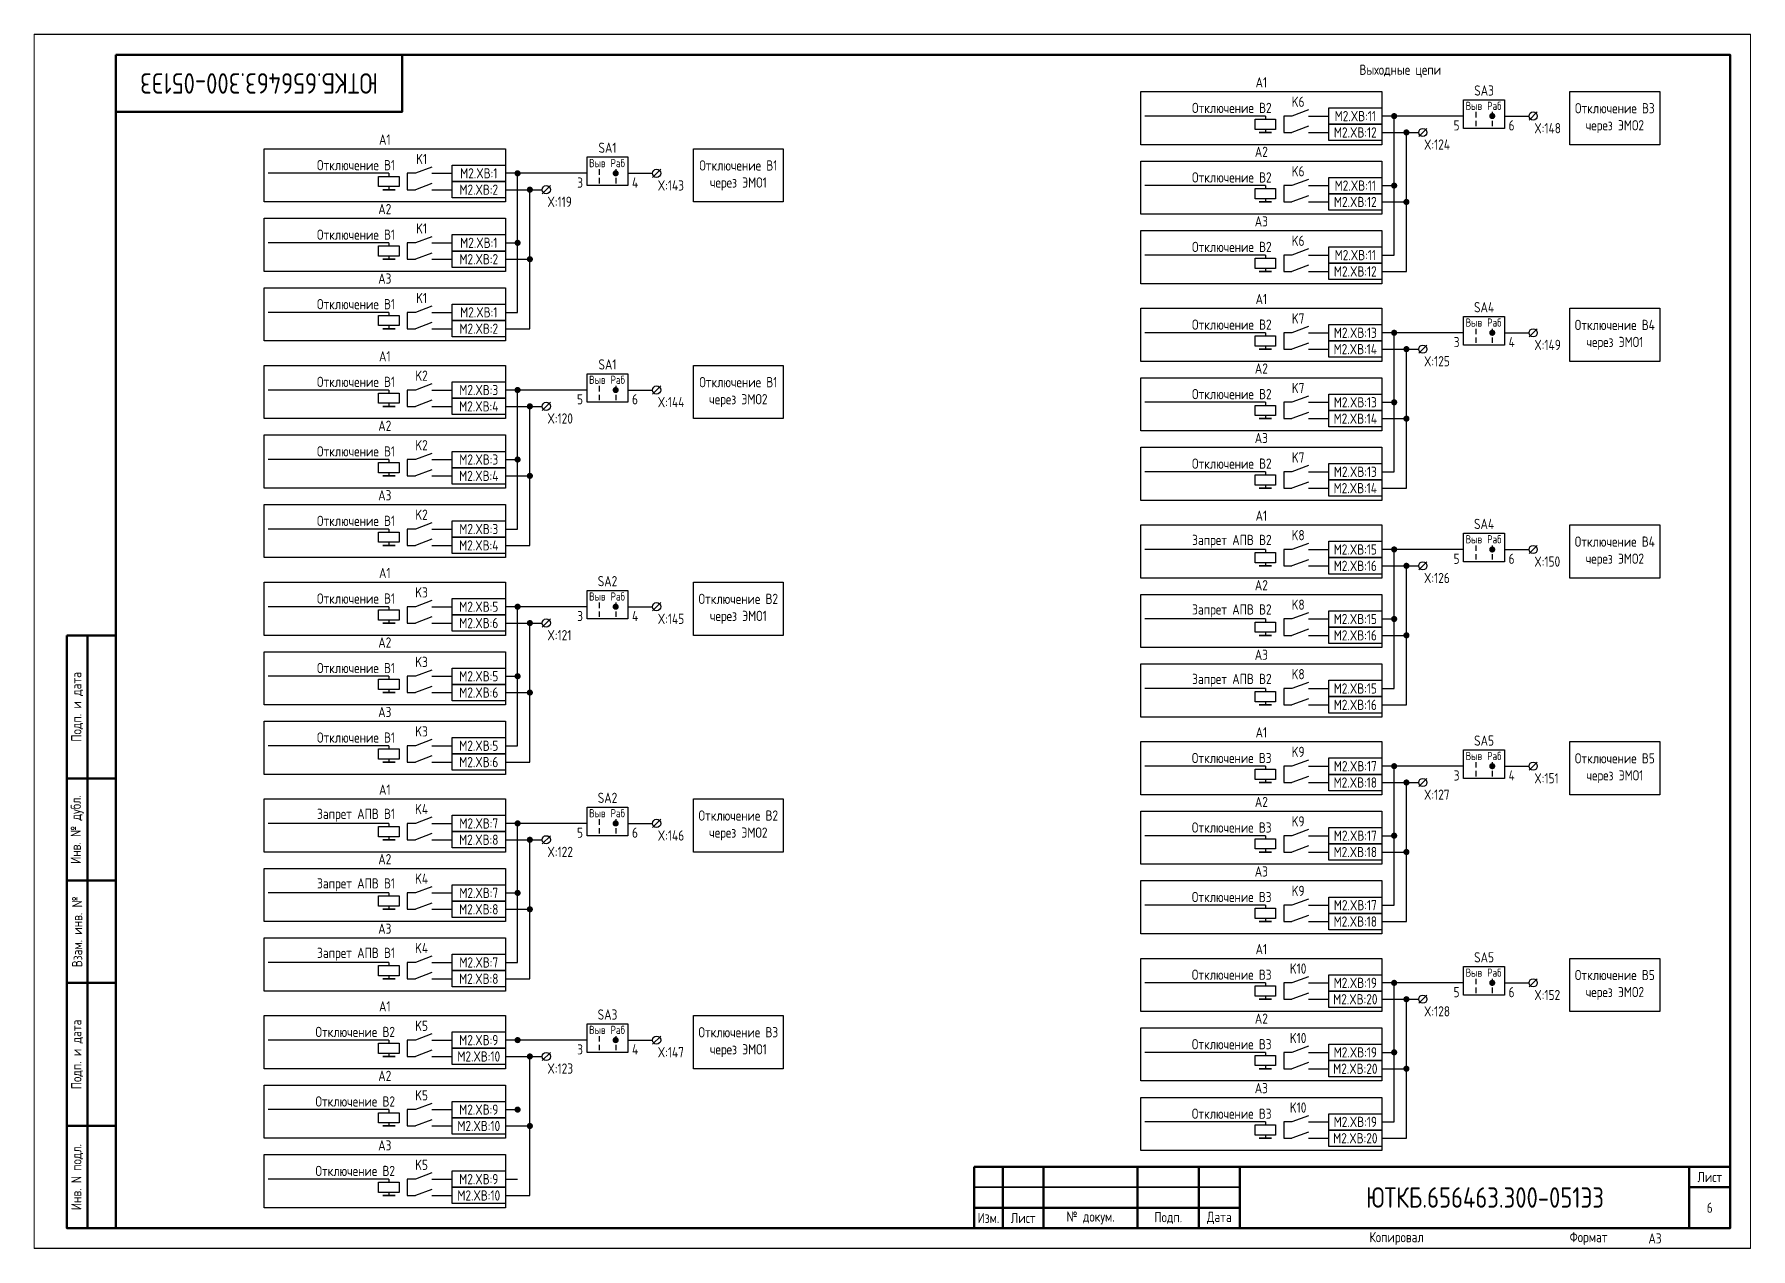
# Paper-space layout 'Лист6' of a CAD drawing. Header units: millimetres, sheet in inches. Extents: x 118.5 to 128.6, y 94.4 to 101.5.
# The model-space entities are those that its viewports show. They can reach past a viewport. Long polylines and large blocks are cut down to what shows.
import ezdxf

# ---------------------------------------------------------------- set-up
doc = ezdxf.new("R2010")
doc.units = ezdxf.units.MM
doc.styles.add('Gost_type_A', font='GOST_A.TTF')

# ---------------------------------------------------------------- blocks, each defined once
blk = doc.blocks.new('Формат_А3')
blk.add_lwpolyline([(-420, 297), (0, 297), (0, 0), (-420, 0)], close=True)
at = {"lineweight": 50}
blk.add_lwpolyline([(-400, 292), (-5, 292), (-5, 5), (-400, 5)], close=True, dxfattribs=at)
blk = doc.blocks.new('Штамп угловой верхний')
at = {"lineweight": 50}
blk.add_lwpolyline([(0, 0), (70, 0), (70, -14), (0, -14)], close=True, dxfattribs=at)
blk = doc.blocks.new('Штамп левый нижний')
at = {"lineweight": 50}
for points in [[(-12, 145), (-7, 145), (-7, 110), (-12, 110)], [(-7, 145), (0, 145), (0, 110), (-7, 110)], [(-12, 110), (-7, 110), (-7, 85), (-12, 85)], [(-7, 110), (0, 110), (0, 85), (-7, 85)], [(-12, 85), (-7, 85), (-7, 60), (-12, 60)], [(-7, 85), (0, 85), (0, 60), (-7, 60)], [(-12, 60), (-7, 60), (-7, 25), (-12, 25)], [(-7, 60), (0, 60), (0, 25), (-7, 25)], [(-12, 25), (-7, 25), (-7, 0), (-12, 0)], [(-7, 25), (0, 25), (0, 0), (-7, 0)]]:
    blk.add_lwpolyline(points, close=True, dxfattribs=at)
at = {"char_height": 2.5, "attachment_point": 5, "rotation": 90, "style": 'Gost_type_A'}
for s, insert, width in [('Подп. и дата', (-9.5, 127.5), 35), ('Инв. № дубл.', (-9.5, 97.5), 25), ('Взам. инв. №', (-9.5, 72.5), 25), ('Подп. и дата', (-9.5, 42.5), 35), ('Инв. N подл.', (-9.5, 12.5), 25)]:
    blk.add_mtext(s, dxfattribs=dict(at, insert=insert, width=width))
blk = doc.blocks.new('Штамп малый нижний')
at = {"lineweight": 50}
for points in [[(-185, 15), (-178, 15), (-178, 5), (-185, 5)], [(-178, 15), (-168, 15), (-168, 5), (-178, 5)], [(-168, 15), (-145, 15), (-145, 5), (-168, 5)], [(-145, 15), (-130, 15), (-130, 5), (-145, 5)], [(-130, 15), (-120, 15), (-120, 5), (-130, 5)], [(-120, 15), (-10, 15), (-10, 0), (-120, 0)], [(-10, 15), (0, 15), (0, 10), (-10, 10)], [(-10, 10), (0, 10), (0, 0), (-10, 0)], [(-185, 5), (-178, 5), (-178, 0), (-185, 0)], [(-178, 5), (-168, 5), (-168, 0), (-178, 0)], [(-168, 5), (-145, 5), (-145, 0), (-168, 0)], [(-145, 5), (-130, 5), (-130, 0), (-145, 0)], [(-130, 5), (-120, 5), (-120, 0), (-130, 0)]]:
    blk.add_lwpolyline(points, close=True, dxfattribs=at)
for points in [[(-185, 15), (-178, 15), (-178, 10), (-185, 10)], [(-178, 15), (-168, 15), (-168, 10), (-178, 10)], [(-168, 15), (-145, 15), (-145, 10), (-168, 10)], [(-145, 15), (-130, 15), (-130, 10), (-145, 10)], [(-130, 15), (-120, 15), (-120, 10), (-130, 10)], [(-185, 10), (-178, 10), (-178, 5), (-185, 5)], [(-178, 10), (-168, 10), (-168, 5), (-178, 5)], [(-168, 10), (-145, 10), (-145, 5), (-168, 5)], [(-145, 10), (-130, 10), (-130, 5), (-145, 5)], [(-130, 10), (-120, 10), (-120, 5), (-130, 5)]]:
    blk.add_lwpolyline(points, close=True)
at = {"char_height": 2.5, "style": 'Gost_type_A'}
for s, insert, width, attachment_point in [('Лист', (-5, 12.5), 10, 5), ('Изм.', (-181.5, 2.5), 7, 5), ('Лист', (-173, 2.5), 10, 5), ('№ докум.', (-156.5, 2.5), 23, 5), ('Подп.', (-137.5, 2.5), 15, 5), ('Дата', (-125, 2.5), 10, 5), ('Копировал', (-75, -2.53), 13.1202, 6), ('Формат', (-30, -2.53), 13.1202, 6)]:
    blk.add_mtext(s, dxfattribs=dict(at, insert=insert, width=width, attachment_point=attachment_point))
blk = doc.blocks.new('POINT')
at = {"const_width": 0.75}
blk.add_lwpolyline([(-0.375, 0, 1), (0.375, 0, 1)], format="xyb", close=True, dxfattribs=at)
blk = doc.blocks.new('Переключатель_положение')
for p, q in [((2, 1), (2, -0.34)), ((2, -1.14), (2, -2.49))]:
    blk.add_line(p, q)

msp = doc.modelspace()

# ---------------------------------------------------------------- linework, layer by layer
at = {"ltscale": 4.32}
for p, q in [((2411.78, 278.5), (2407.78, 277)), ((2411.78, 274.5), (2407.78, 273)), ((2197.28, 264.5), (2193.28, 263)), ((2197.28, 260.5), (2193.28, 259)), ((2411.78, 261.5), (2407.78, 260)), ((2411.78, 257.5), (2407.78, 256)), ((2197.28, 247.5), (2193.28, 246)), ((2411.78, 244.5), (2407.78, 243)), ((2197.28, 243.5), (2193.28, 242)), ((2411.78, 240.5), (2407.78, 239)), ((2197.28, 230.5), (2193.28, 229)), ((2197.28, 226.5), (2193.28, 225)), ((2411.78, 225.5), (2407.78, 224)), ((2411.78, 221.5), (2407.78, 220)), ((2197.28, 211.5), (2193.28, 210)), ((2197.28, 207.5), (2193.28, 206)), ((2411.78, 208.5), (2407.78, 207)), ((2411.78, 204.5), (2407.78, 203)), ((2197.28, 194.5), (2193.28, 193)), ((2197.28, 190.5), (2193.28, 189)), ((2411.78, 191.5), (2407.78, 190)), ((2411.78, 187.5), (2407.78, 186)), ((2197.28, 177.5), (2193.28, 176)), ((2197.28, 173.5), (2193.28, 172)), ((2411.78, 172.5), (2407.78, 171)), ((2411.78, 168.5), (2407.78, 167)), ((2197.28, 158.5), (2193.28, 157)), ((2411.78, 155.5), (2407.78, 154)), ((2197.28, 154.5), (2193.28, 153)), ((2411.78, 151.5), (2407.78, 150)), ((2197.28, 141.5), (2193.28, 140)), ((2197.28, 137.5), (2193.28, 136)), ((2411.78, 138.5), (2407.78, 137)), ((2411.78, 134.5), (2407.78, 133)), ((2197.28, 124.5), (2193.28, 123)), ((2197.28, 120.5), (2193.28, 119)), ((2411.78, 119.5), (2407.78, 118)), ((2411.78, 115.5), (2407.78, 114)), ((2197.28, 105.5), (2193.28, 104)), ((2197.28, 101.5), (2193.28, 100)), ((2411.78, 102.5), (2407.78, 101)), ((2411.78, 98.5), (2407.78, 97)), ((2197.28, 88.5), (2193.28, 87)), ((2197.28, 84.5), (2193.28, 83)), ((2411.78, 85.5), (2407.78, 84)), ((2411.78, 81.5), (2407.78, 80)), ((2197.28, 71.5), (2193.28, 70)), ((2197.28, 67.5), (2193.28, 66)), ((2411.78, 66.5), (2407.78, 65)), ((2411.78, 62.5), (2407.78, 61)), ((2197.28, 52.5), (2193.28, 51)), ((2197.28, 48.5), (2193.28, 47)), ((2411.78, 49.5), (2407.78, 48)), ((2411.78, 45.5), (2407.78, 44)), ((2197.28, 35.5), (2193.28, 34)), ((2197.28, 31.5), (2193.28, 30)), ((2411.78, 32.5), (2407.78, 31)), ((2411.78, 28.5), (2407.78, 27)), ((2197.28, 18.5), (2193.28, 17)), ((2197.28, 14.5), (2193.28, 13))]:
    msp.add_line(p, q, dxfattribs=at)
for p, q in [((2467.79, 278), (2465.79, 276)), ((2401.28, 277), (2371.78, 277)), ((2401.28, 277), (2401.28, 276.25)), ((2401.28, 273.75), (2401.28, 273)), ((2449.78, 277), (2429.78, 277)), ((2432.78, 243), (2432.78, 277)), ((2440.79, 274), (2438.79, 272)), ((2429.78, 273), (2438.78, 273)), ((2435.78, 239), (2435.78, 273)), ((2186.78, 263), (2157.28, 263)), ((2186.78, 263), (2186.78, 262.25)), ((2235.28, 263), (2215.28, 263)), ((2218.28, 229), (2218.28, 263)), ((2253.29, 264), (2251.29, 262)), ((2186.78, 259.75), (2186.78, 259)), ((2215.28, 259), (2224.28, 259)), ((2221.28, 225), (2221.28, 259)), ((2226.29, 260), (2224.29, 258)), ((2401.28, 260), (2371.78, 260)), ((2401.28, 260), (2401.28, 259.25)), ((2401.28, 256.75), (2401.28, 256)), ((2429.78, 260), (2432.78, 260)), ((2429.78, 256), (2435.78, 256)), ((2186.78, 246), (2157.28, 246)), ((2186.78, 246), (2186.78, 245.25)), ((2215.28, 246), (2218.28, 246)), ((2186.78, 242.75), (2186.78, 242)), ((2215.28, 242), (2221.28, 242)), ((2401.28, 243), (2371.78, 243)), ((2401.28, 243), (2401.28, 242.25)), ((2401.28, 239.75), (2401.28, 239)), ((2429.78, 243), (2432.78, 243)), ((2429.78, 239), (2435.78, 239)), ((2186.78, 229), (2157.28, 229)), ((2186.78, 229), (2186.78, 228.25)), ((2215.28, 229), (2218.28, 229)), ((2186.78, 225.75), (2186.78, 225)), ((2215.28, 225), (2221.28, 225)), ((2401.28, 224), (2371.78, 224)), ((2401.28, 224), (2401.28, 223.25)), ((2449.78, 224), (2429.78, 224)), ((2432.78, 190), (2432.78, 224)), ((2467.79, 225), (2465.79, 223)), ((2401.28, 220.75), (2401.28, 220)), ((2429.78, 220), (2438.78, 220)), ((2435.78, 186), (2435.78, 220)), ((2440.79, 221), (2438.79, 219)), ((2186.78, 210), (2157.28, 210)), ((2186.78, 210), (2186.78, 209.25)), ((2253.29, 211), (2251.29, 209)), ((2186.78, 206.75), (2186.78, 206)), ((2235.28, 210), (2215.28, 210)), ((2215.28, 206), (2224.28, 206)), ((2218.28, 176), (2218.28, 210)), ((2221.28, 172), (2221.28, 206)), ((2226.29, 207), (2224.29, 205)), ((2401.28, 207), (2371.78, 207)), ((2401.28, 207), (2401.28, 206.25)), ((2429.78, 207), (2432.78, 207)), ((2401.28, 203.75), (2401.28, 203)), ((2429.78, 203), (2435.78, 203)), ((2186.78, 193), (2157.28, 193)), ((2186.78, 193), (2186.78, 192.25)), ((2186.78, 189.75), (2186.78, 189)), ((2215.28, 193), (2218.28, 193)), ((2401.28, 190), (2371.78, 190)), ((2401.28, 190), (2401.28, 189.25)), ((2429.78, 190), (2432.78, 190)), ((2215.28, 189), (2221.28, 189)), ((2401.28, 186.75), (2401.28, 186)), ((2429.78, 186), (2435.78, 186)), ((2186.78, 176), (2157.28, 176)), ((2186.78, 176), (2186.78, 175.25)), ((2186.78, 172.75), (2186.78, 172)), ((2215.28, 176), (2218.28, 176)), ((2215.28, 172), (2221.28, 172)), ((2401.28, 171), (2371.78, 171)), ((2401.28, 171), (2401.28, 170.25)), ((2449.78, 171), (2429.78, 171)), ((2432.78, 137), (2432.78, 171)), ((2440.79, 168), (2438.79, 166)), ((2467.79, 172), (2465.79, 170)), ((2401.28, 167.75), (2401.28, 167)), ((2429.78, 167), (2438.78, 167)), ((2435.78, 133), (2435.78, 167)), ((2186.78, 157), (2157.28, 157)), ((2186.78, 157), (2186.78, 156.25)), ((2235.28, 157), (2215.28, 157)), ((2218.28, 123), (2218.28, 157)), ((2253.29, 158), (2251.29, 156)), ((2186.78, 153.75), (2186.78, 153)), ((2215.28, 153), (2224.28, 153)), ((2221.28, 119), (2221.28, 153)), ((2226.29, 154), (2224.29, 152)), ((2401.28, 154), (2371.78, 154)), ((2401.28, 154), (2401.28, 153.25)), ((2429.78, 154), (2432.78, 154)), ((2401.28, 150.75), (2401.28, 150)), ((2429.78, 150), (2435.78, 150)), ((2186.78, 140), (2157.28, 140)), ((2186.78, 140), (2186.78, 139.25)), ((2215.28, 140), (2218.28, 140)), ((2186.78, 136.75), (2186.78, 136)), ((2215.28, 136), (2221.28, 136)), ((2401.28, 137), (2371.78, 137)), ((2401.28, 137), (2401.28, 136.25)), ((2429.78, 137), (2432.78, 137)), ((2401.28, 133.75), (2401.28, 133)), ((2429.78, 133), (2435.78, 133)), ((2186.78, 123), (2157.28, 123)), ((2186.78, 123), (2186.78, 122.25)), ((2215.28, 123), (2218.28, 123)), ((2186.78, 119.75), (2186.78, 119)), ((2215.28, 119), (2221.28, 119)), ((2401.28, 118), (2371.78, 118)), ((2401.28, 118), (2401.28, 117.25)), ((2449.78, 118), (2429.78, 118)), ((2432.78, 84), (2432.78, 118)), ((2467.79, 119), (2465.79, 117)), ((2401.28, 114.75), (2401.28, 114)), ((2429.78, 114), (2438.78, 114)), ((2435.78, 80), (2435.78, 114)), ((2440.79, 115), (2438.79, 113)), ((2253.29, 105), (2251.29, 103)), ((2186.78, 104), (2157.28, 104)), ((2186.78, 104), (2186.78, 103.25)), ((2235.28, 104), (2215.28, 104)), ((2218.28, 70), (2218.28, 104)), ((2226.29, 101), (2224.29, 99)), ((2401.28, 101), (2371.78, 101)), ((2401.28, 101), (2401.28, 100.25)), ((2429.78, 101), (2432.78, 101)), ((2186.78, 100.75), (2186.78, 100)), ((2215.28, 100), (2224.28, 100)), ((2221.28, 66), (2221.28, 100)), ((2401.28, 97.75), (2401.28, 97)), ((2429.78, 97), (2435.78, 97)), ((2186.78, 87), (2157.28, 87)), ((2186.78, 87), (2186.78, 86.25)), ((2215.28, 87), (2218.28, 87)), ((2401.28, 84), (2371.78, 84)), ((2401.28, 84), (2401.28, 83.25)), ((2186.78, 83.75), (2186.78, 83)), ((2215.28, 83), (2221.28, 83)), ((2401.28, 80.75), (2401.28, 80)), ((2429.78, 84), (2432.78, 84)), ((2429.78, 80), (2435.78, 80)), ((2186.78, 70), (2157.28, 70)), ((2186.78, 70), (2186.78, 69.25)), ((2215.28, 70), (2218.28, 70)), ((2186.78, 66.75), (2186.78, 66)), ((2215.28, 66), (2221.28, 66)), ((2401.28, 65), (2371.78, 65)), ((2401.28, 65), (2401.28, 64.25)), ((2449.78, 65), (2429.78, 65)), ((2432.78, 31), (2432.78, 65)), ((2467.79, 66), (2465.79, 64)), ((2401.28, 61.75), (2401.28, 61)), ((2429.78, 61), (2438.78, 61)), ((2435.78, 27), (2435.78, 61)), ((2440.79, 62), (2438.79, 60)), ((2186.78, 51), (2157.28, 51)), ((2186.78, 51), (2186.78, 50.25)), ((2235.28, 51), (2215.28, 51)), ((2253.29, 52), (2251.29, 50)), ((2186.78, 47.75), (2186.78, 47)), ((2215.28, 47), (2224.28, 47)), ((2221.28, 13), (2221.28, 47)), ((2226.29, 48), (2224.29, 46)), ((2401.28, 48), (2371.78, 48)), ((2401.28, 48), (2401.28, 47.25)), ((2429.78, 48), (2432.78, 48)), ((2401.28, 44.75), (2401.28, 44)), ((2429.78, 44), (2435.78, 44)), ((2186.78, 34), (2157.28, 34)), ((2186.78, 34), (2186.78, 33.25)), ((2215.28, 34), (2218.28, 34)), ((2186.78, 30.75), (2186.78, 30)), ((2215.28, 30), (2221.28, 30)), ((2401.28, 31), (2371.78, 31)), ((2401.28, 31), (2401.28, 30.25)), ((2429.78, 31), (2432.78, 31)), ((2401.28, 27.75), (2401.28, 27)), ((2429.78, 27), (2435.78, 27)), ((2186.78, 17), (2157.28, 17)), ((2186.78, 17), (2186.78, 16.25)), ((2215.28, 17), (2218.28, 17)), ((2186.78, 13.75), (2186.78, 13)), ((2215.28, 13), (2221.28, 13))]:
    msp.add_line(p, q)
at = {"ltscale": 1.08}
for p, q in [((2407.78, 277), (2405.78, 277)), ((2405.78, 277), (2405.78, 273)), ((2411.78, 277), (2416.78, 277)), ((2405.78, 273), (2407.78, 273)), ((2411.78, 273), (2416.78, 273)), ((2193.28, 263), (2191.28, 263)), ((2191.28, 263), (2191.28, 259)), ((2197.28, 263), (2202.28, 263)), ((2191.28, 259), (2193.28, 259)), ((2197.28, 259), (2202.28, 259)), ((2407.78, 260), (2405.78, 260)), ((2405.78, 260), (2405.78, 256)), ((2411.78, 260), (2416.78, 260)), ((2405.78, 256), (2407.78, 256)), ((2411.78, 256), (2416.78, 256)), ((2193.28, 246), (2191.28, 246)), ((2191.28, 246), (2191.28, 242)), ((2197.28, 246), (2202.28, 246)), ((2191.28, 242), (2193.28, 242)), ((2197.28, 242), (2202.28, 242)), ((2407.78, 243), (2405.78, 243)), ((2405.78, 243), (2405.78, 239)), ((2411.78, 243), (2416.78, 243)), ((2405.78, 239), (2407.78, 239)), ((2411.78, 239), (2416.78, 239)), ((2193.28, 229), (2191.28, 229)), ((2191.28, 229), (2191.28, 225)), ((2197.28, 229), (2202.28, 229)), ((2191.28, 225), (2193.28, 225)), ((2197.28, 225), (2202.28, 225)), ((2407.78, 224), (2405.78, 224)), ((2405.78, 224), (2405.78, 220)), ((2411.78, 224), (2416.78, 224)), ((2405.78, 220), (2407.78, 220)), ((2411.78, 220), (2416.78, 220)), ((2193.28, 210), (2191.28, 210)), ((2191.28, 210), (2191.28, 206)), ((2191.28, 206), (2193.28, 206)), ((2197.28, 210), (2202.28, 210)), ((2197.28, 206), (2202.28, 206)), ((2407.78, 207), (2405.78, 207)), ((2405.78, 207), (2405.78, 203)), ((2411.78, 207), (2416.78, 207)), ((2405.78, 203), (2407.78, 203)), ((2411.78, 203), (2416.78, 203)), ((2193.28, 193), (2191.28, 193)), ((2191.28, 193), (2191.28, 189)), ((2197.28, 193), (2202.28, 193)), ((2407.78, 190), (2405.78, 190)), ((2405.78, 190), (2405.78, 186)), ((2411.78, 190), (2416.78, 190)), ((2191.28, 189), (2193.28, 189)), ((2197.28, 189), (2202.28, 189)), ((2405.78, 186), (2407.78, 186)), ((2411.78, 186), (2416.78, 186)), ((2193.28, 176), (2191.28, 176)), ((2191.28, 176), (2191.28, 172)), ((2197.28, 176), (2202.28, 176)), ((2191.28, 172), (2193.28, 172)), ((2197.28, 172), (2202.28, 172)), ((2407.78, 171), (2405.78, 171)), ((2405.78, 171), (2405.78, 167)), ((2411.78, 171), (2416.78, 171)), ((2405.78, 167), (2407.78, 167)), ((2411.78, 167), (2416.78, 167)), ((2193.28, 157), (2191.28, 157)), ((2191.28, 157), (2191.28, 153)), ((2197.28, 157), (2202.28, 157)), ((2191.28, 153), (2193.28, 153)), ((2197.28, 153), (2202.28, 153)), ((2407.78, 154), (2405.78, 154)), ((2405.78, 154), (2405.78, 150)), ((2411.78, 154), (2416.78, 154)), ((2405.78, 150), (2407.78, 150)), ((2411.78, 150), (2416.78, 150)), ((2193.28, 140), (2191.28, 140)), ((2191.28, 140), (2191.28, 136)), ((2197.28, 140), (2202.28, 140)), ((2191.28, 136), (2193.28, 136)), ((2197.28, 136), (2202.28, 136)), ((2407.78, 137), (2405.78, 137)), ((2405.78, 137), (2405.78, 133)), ((2411.78, 137), (2416.78, 137)), ((2405.78, 133), (2407.78, 133)), ((2411.78, 133), (2416.78, 133)), ((2193.28, 123), (2191.28, 123)), ((2191.28, 123), (2191.28, 119)), ((2197.28, 123), (2202.28, 123)), ((2191.28, 119), (2193.28, 119)), ((2197.28, 119), (2202.28, 119)), ((2407.78, 118), (2405.78, 118)), ((2405.78, 118), (2405.78, 114)), ((2411.78, 118), (2416.78, 118)), ((2405.78, 114), (2407.78, 114)), ((2411.78, 114), (2416.78, 114)), ((2193.28, 104), (2191.28, 104)), ((2191.28, 104), (2191.28, 100)), ((2197.28, 104), (2202.28, 104)), ((2407.78, 101), (2405.78, 101)), ((2405.78, 101), (2405.78, 97)), ((2411.78, 101), (2416.78, 101)), ((2191.28, 100), (2193.28, 100)), ((2197.28, 100), (2202.28, 100)), ((2405.78, 97), (2407.78, 97)), ((2411.78, 97), (2416.78, 97)), ((2193.28, 87), (2191.28, 87)), ((2191.28, 87), (2191.28, 83)), ((2197.28, 87), (2202.28, 87)), ((2191.28, 83), (2193.28, 83)), ((2197.28, 83), (2202.28, 83)), ((2407.78, 84), (2405.78, 84)), ((2405.78, 84), (2405.78, 80)), ((2405.78, 80), (2407.78, 80)), ((2411.78, 84), (2416.78, 84)), ((2411.78, 80), (2416.78, 80)), ((2193.28, 70), (2191.28, 70)), ((2191.28, 70), (2191.28, 66)), ((2197.28, 70), (2202.28, 70)), ((2191.28, 66), (2193.28, 66)), ((2197.28, 66), (2202.28, 66)), ((2407.78, 65), (2405.78, 65)), ((2405.78, 65), (2405.78, 61)), ((2411.78, 65), (2416.78, 65)), ((2405.78, 61), (2407.78, 61)), ((2411.78, 61), (2416.78, 61)), ((2193.28, 51), (2191.28, 51)), ((2191.28, 51), (2191.28, 47)), ((2197.28, 51), (2202.28, 51)), ((2191.28, 47), (2193.28, 47)), ((2197.28, 47), (2202.28, 47)), ((2407.78, 48), (2405.78, 48)), ((2405.78, 48), (2405.78, 44)), ((2411.78, 48), (2416.78, 48)), ((2405.78, 44), (2407.78, 44)), ((2411.78, 44), (2416.78, 44)), ((2193.28, 34), (2191.28, 34)), ((2191.28, 34), (2191.28, 30)), ((2197.28, 34), (2202.28, 34)), ((2191.28, 30), (2193.28, 30)), ((2197.28, 30), (2202.28, 30)), ((2407.78, 31), (2405.78, 31)), ((2405.78, 31), (2405.78, 27)), ((2411.78, 31), (2416.78, 31)), ((2405.78, 27), (2407.78, 27)), ((2411.78, 27), (2416.78, 27)), ((2193.28, 17), (2191.28, 17)), ((2191.28, 17), (2191.28, 13)), ((2197.28, 17), (2202.28, 17)), ((2191.28, 13), (2193.28, 13)), ((2197.28, 13), (2202.28, 13))]:
    msp.add_line(p, q, dxfattribs=at)
at = {"ltscale": 4}
for p, q in [((2459.78, 277), (2465.79, 277)), ((2245.28, 263), (2251.28, 263)), ((2459.78, 224), (2465.79, 224)), ((2245.28, 210), (2251.29, 210)), ((2459.78, 171), (2465.79, 171)), ((2245.28, 157), (2251.29, 157)), ((2459.78, 118), (2465.79, 118)), ((2245.28, 104), (2251.29, 104)), ((2459.78, 65), (2465.79, 65)), ((2245.28, 51), (2251.29, 51))]:
    msp.add_line(p, q, dxfattribs=at)
for points in [[(2370.78, 283), (2429.78, 283), (2429.78, 270), (2370.78, 270)], [(2475.78, 283), (2497.78, 283), (2497.78, 270), (2475.78, 270)], [(2416.78, 279), (2429.78, 279), (2429.78, 275), (2416.78, 275)], [(2449.78, 281), (2459.78, 281), (2459.78, 274), (2449.78, 274)], [(2403.78, 276.25), (2403.78, 273.75), (2398.78, 273.75), (2398.78, 276.25)], [(2416.78, 275), (2429.78, 275), (2429.78, 271), (2416.78, 271)], [(2156.28, 269), (2215.28, 269), (2215.28, 256), (2156.28, 256)], [(2261.29, 269), (2283.28, 269), (2283.28, 256), (2261.29, 256)], [(2402.78, 273), (2399.78, 273)], [(2202.28, 265), (2215.28, 265), (2215.28, 261), (2202.28, 261)], [(2235.28, 267), (2245.28, 267), (2245.28, 260), (2235.28, 260)], [(2370.78, 266), (2429.78, 266), (2429.78, 253), (2370.78, 253)], [(2189.28, 262.25), (2189.28, 259.75), (2184.28, 259.75), (2184.28, 262.25)], [(2202.28, 261), (2215.28, 261), (2215.28, 257), (2202.28, 257)], [(2416.78, 262), (2429.78, 262), (2429.78, 258), (2416.78, 258)], [(2188.28, 259), (2185.28, 259)], [(2403.78, 259.25), (2403.78, 256.75), (2398.78, 256.75), (2398.78, 259.25)], [(2416.78, 258), (2429.78, 258), (2429.78, 254), (2416.78, 254)], [(2402.78, 256), (2399.78, 256)], [(2156.28, 252), (2215.28, 252), (2215.28, 239), (2156.28, 239)], [(2202.28, 248), (2215.28, 248), (2215.28, 244), (2202.28, 244)], [(2370.78, 249), (2429.78, 249), (2429.78, 236), (2370.78, 236)], [(2189.28, 245.25), (2189.28, 242.75), (2184.28, 242.75), (2184.28, 245.25)], [(2202.28, 244), (2215.28, 244), (2215.28, 240), (2202.28, 240)], [(2416.78, 245), (2429.78, 245), (2429.78, 241), (2416.78, 241)], [(2188.28, 242), (2185.28, 242)], [(2403.78, 242.25), (2403.78, 239.75), (2398.78, 239.75), (2398.78, 242.25)], [(2416.78, 241), (2429.78, 241), (2429.78, 237), (2416.78, 237)], [(2402.78, 239), (2399.78, 239)], [(2156.28, 235), (2215.28, 235), (2215.28, 222), (2156.28, 222)], [(2189.28, 228.25), (2189.28, 225.75), (2184.28, 225.75), (2184.28, 228.25)], [(2202.28, 231), (2215.28, 231), (2215.28, 227), (2202.28, 227)], [(2202.28, 227), (2215.28, 227), (2215.28, 223), (2202.28, 223)], [(2370.78, 230), (2429.78, 230), (2429.78, 217), (2370.78, 217)], [(2449.78, 228), (2459.78, 228), (2459.78, 221), (2449.78, 221)], [(2475.78, 230), (2497.78, 230), (2497.78, 217), (2475.78, 217)], [(2188.28, 225), (2185.28, 225)], [(2403.78, 223.25), (2403.78, 220.75), (2398.78, 220.75), (2398.78, 223.25)], [(2416.78, 226), (2429.78, 226), (2429.78, 222), (2416.78, 222)], [(2402.78, 220), (2399.78, 220)], [(2416.78, 222), (2429.78, 222), (2429.78, 218), (2416.78, 218)], [(2156.28, 216), (2215.28, 216), (2215.28, 203), (2156.28, 203)], [(2261.29, 216), (2283.28, 216), (2283.28, 203), (2261.29, 203)], [(2202.28, 212), (2215.28, 212), (2215.28, 208), (2202.28, 208)], [(2235.28, 214), (2245.28, 214), (2245.28, 207), (2235.28, 207)], [(2370.78, 213), (2429.78, 213), (2429.78, 200), (2370.78, 200)], [(2189.28, 209.25), (2189.28, 206.75), (2184.28, 206.75), (2184.28, 209.25)], [(2188.28, 206), (2185.28, 206)], [(2202.28, 208), (2215.28, 208), (2215.28, 204), (2202.28, 204)], [(2403.78, 206.25), (2403.78, 203.75), (2398.78, 203.75), (2398.78, 206.25)], [(2416.78, 209), (2429.78, 209), (2429.78, 205), (2416.78, 205)], [(2402.78, 203), (2399.78, 203)], [(2416.78, 205), (2429.78, 205), (2429.78, 201), (2416.78, 201)], [(2156.28, 199), (2215.28, 199), (2215.28, 186), (2156.28, 186)], [(2202.28, 195), (2215.28, 195), (2215.28, 191), (2202.28, 191)], [(2370.78, 196), (2429.78, 196), (2429.78, 183), (2370.78, 183)], [(2189.28, 192.25), (2189.28, 189.75), (2184.28, 189.75), (2184.28, 192.25)], [(2202.28, 191), (2215.28, 191), (2215.28, 187), (2202.28, 187)], [(2403.78, 189.25), (2403.78, 186.75), (2398.78, 186.75), (2398.78, 189.25)], [(2416.78, 192), (2429.78, 192), (2429.78, 188), (2416.78, 188)], [(2188.28, 189), (2185.28, 189)], [(2402.78, 186), (2399.78, 186)], [(2416.78, 188), (2429.78, 188), (2429.78, 184), (2416.78, 184)], [(2156.28, 182), (2215.28, 182), (2215.28, 169), (2156.28, 169)], [(2202.28, 178), (2215.28, 178), (2215.28, 174), (2202.28, 174)], [(2370.78, 177), (2429.78, 177), (2429.78, 164), (2370.78, 164)], [(2475.78, 177), (2497.78, 177), (2497.78, 164), (2475.78, 164)], [(2189.28, 175.25), (2189.28, 172.75), (2184.28, 172.75), (2184.28, 175.25)], [(2202.28, 174), (2215.28, 174), (2215.28, 170), (2202.28, 170)], [(2416.78, 173), (2429.78, 173), (2429.78, 169), (2416.78, 169)], [(2449.78, 175), (2459.78, 175), (2459.78, 168), (2449.78, 168)], [(2188.28, 172), (2185.28, 172)], [(2403.78, 170.25), (2403.78, 167.75), (2398.78, 167.75), (2398.78, 170.25)], [(2416.78, 169), (2429.78, 169), (2429.78, 165), (2416.78, 165)], [(2402.78, 167), (2399.78, 167)], [(2156.28, 163), (2215.28, 163), (2215.28, 150), (2156.28, 150)], [(2235.28, 161), (2245.28, 161), (2245.28, 154), (2235.28, 154)], [(2261.29, 163), (2283.28, 163), (2283.28, 150), (2261.29, 150)], [(2370.78, 160), (2429.78, 160), (2429.78, 147), (2370.78, 147)], [(2189.28, 156.25), (2189.28, 153.75), (2184.28, 153.75), (2184.28, 156.25)], [(2202.28, 159), (2215.28, 159), (2215.28, 155), (2202.28, 155)], [(2416.78, 156), (2429.78, 156), (2429.78, 152), (2416.78, 152)], [(2188.28, 153), (2185.28, 153)], [(2202.28, 155), (2215.28, 155), (2215.28, 151), (2202.28, 151)], [(2403.78, 153.25), (2403.78, 150.75), (2398.78, 150.75), (2398.78, 153.25)], [(2416.78, 152), (2429.78, 152), (2429.78, 148), (2416.78, 148)], [(2402.78, 150), (2399.78, 150)], [(2156.28, 146), (2215.28, 146), (2215.28, 133), (2156.28, 133)], [(2370.78, 143), (2429.78, 143), (2429.78, 130), (2370.78, 130)], [(2189.28, 139.25), (2189.28, 136.75), (2184.28, 136.75), (2184.28, 139.25)], [(2202.28, 142), (2215.28, 142), (2215.28, 138), (2202.28, 138)], [(2416.78, 139), (2429.78, 139), (2429.78, 135), (2416.78, 135)], [(2188.28, 136), (2185.28, 136)], [(2202.28, 138), (2215.28, 138), (2215.28, 134), (2202.28, 134)], [(2403.78, 136.25), (2403.78, 133.75), (2398.78, 133.75), (2398.78, 136.25)], [(2416.78, 135), (2429.78, 135), (2429.78, 131), (2416.78, 131)], [(2402.78, 133), (2399.78, 133)], [(2156.28, 129), (2215.28, 129), (2215.28, 116), (2156.28, 116)], [(2189.28, 122.25), (2189.28, 119.75), (2184.28, 119.75), (2184.28, 122.25)], [(2202.28, 125), (2215.28, 125), (2215.28, 121), (2202.28, 121)], [(2370.78, 124), (2429.78, 124), (2429.78, 111), (2370.78, 111)], [(2449.78, 122), (2459.78, 122), (2459.78, 115), (2449.78, 115)], [(2475.78, 124), (2497.78, 124), (2497.78, 111), (2475.78, 111)], [(2188.28, 119), (2185.28, 119)], [(2202.28, 121), (2215.28, 121), (2215.28, 117), (2202.28, 117)], [(2416.78, 120), (2429.78, 120), (2429.78, 116), (2416.78, 116)], [(2403.78, 117.25), (2403.78, 114.75), (2398.78, 114.75), (2398.78, 117.25)], [(2402.78, 114), (2399.78, 114)], [(2416.78, 116), (2429.78, 116), (2429.78, 112), (2416.78, 112)], [(2156.28, 110), (2215.28, 110), (2215.28, 97), (2156.28, 97)], [(2261.29, 110), (2283.28, 110), (2283.28, 97), (2261.29, 97)], [(2202.28, 106), (2215.28, 106), (2215.28, 102), (2202.28, 102)], [(2235.28, 108), (2245.28, 108), (2245.28, 101), (2235.28, 101)], [(2370.78, 107), (2429.78, 107), (2429.78, 94), (2370.78, 94)], [(2189.28, 103.25), (2189.28, 100.75), (2184.28, 100.75), (2184.28, 103.25)], [(2202.28, 102), (2215.28, 102), (2215.28, 98), (2202.28, 98)], [(2416.78, 103), (2429.78, 103), (2429.78, 99), (2416.78, 99)], [(2188.28, 100), (2185.28, 100)], [(2403.78, 100.25), (2403.78, 97.75), (2398.78, 97.75), (2398.78, 100.25)], [(2402.78, 97), (2399.78, 97)], [(2416.78, 99), (2429.78, 99), (2429.78, 95), (2416.78, 95)], [(2156.28, 93), (2215.28, 93), (2215.28, 80), (2156.28, 80)], [(2202.28, 89), (2215.28, 89), (2215.28, 85), (2202.28, 85)], [(2370.78, 90), (2429.78, 90), (2429.78, 77), (2370.78, 77)], [(2189.28, 86.25), (2189.28, 83.75), (2184.28, 83.75), (2184.28, 86.25)], [(2202.28, 85), (2215.28, 85), (2215.28, 81), (2202.28, 81)], [(2416.78, 86), (2429.78, 86), (2429.78, 82), (2416.78, 82)], [(2188.28, 83), (2185.28, 83)], [(2403.78, 83.25), (2403.78, 80.75), (2398.78, 80.75), (2398.78, 83.25)], [(2402.78, 80), (2399.78, 80)], [(2416.78, 82), (2429.78, 82), (2429.78, 78), (2416.78, 78)], [(2156.28, 76), (2215.28, 76), (2215.28, 63), (2156.28, 63)], [(2202.28, 72), (2215.28, 72), (2215.28, 68), (2202.28, 68)], [(2189.28, 69.25), (2189.28, 66.75), (2184.28, 66.75), (2184.28, 69.25)], [(2202.28, 68), (2215.28, 68), (2215.28, 64), (2202.28, 64)], [(2370.78, 71), (2429.78, 71), (2429.78, 58), (2370.78, 58)], [(2449.78, 69), (2459.78, 69), (2459.78, 62), (2449.78, 62)], [(2475.78, 71), (2497.78, 71), (2497.78, 58), (2475.78, 58)], [(2188.28, 66), (2185.28, 66)], [(2403.78, 64.25), (2403.78, 61.75), (2398.78, 61.75), (2398.78, 64.25)], [(2416.78, 67), (2429.78, 67), (2429.78, 63), (2416.78, 63)], [(2402.78, 61), (2399.78, 61)], [(2416.78, 63), (2429.78, 63), (2429.78, 59), (2416.78, 59)], [(2156.28, 57), (2215.28, 57), (2215.28, 44), (2156.28, 44)], [(2235.28, 55), (2245.28, 55), (2245.28, 48), (2235.28, 48)], [(2261.29, 57), (2283.28, 57), (2283.28, 44), (2261.29, 44)], [(2202.28, 53), (2215.28, 53), (2215.28, 49), (2202.28, 49)], [(2370.78, 54), (2429.78, 54), (2429.78, 41), (2370.78, 41)], [(2189.28, 50.25), (2189.28, 47.75), (2184.28, 47.75), (2184.28, 50.25)], [(2188.28, 47), (2185.28, 47)], [(2202.28, 49), (2215.28, 49), (2215.28, 45), (2202.28, 45)], [(2403.78, 47.25), (2403.78, 44.75), (2398.78, 44.75), (2398.78, 47.25)], [(2416.78, 50), (2429.78, 50), (2429.78, 46), (2416.78, 46)], [(2402.78, 44), (2399.78, 44)], [(2416.78, 46), (2429.78, 46), (2429.78, 42), (2416.78, 42)], [(2156.28, 40), (2215.28, 40), (2215.28, 27), (2156.28, 27)], [(2202.28, 36), (2215.28, 36), (2215.28, 32), (2202.28, 32)], [(2370.78, 37), (2429.78, 37), (2429.78, 24), (2370.78, 24)], [(2189.28, 33.25), (2189.28, 30.75), (2184.28, 30.75), (2184.28, 33.25)], [(2188.28, 30), (2185.28, 30)], [(2202.28, 32), (2215.28, 32), (2215.28, 28), (2202.28, 28)], [(2403.78, 30.25), (2403.78, 27.75), (2398.78, 27.75), (2398.78, 30.25)], [(2416.78, 33), (2429.78, 33), (2429.78, 29), (2416.78, 29)], [(2402.78, 27), (2399.78, 27)], [(2416.78, 29), (2429.78, 29), (2429.78, 25), (2416.78, 25)], [(2156.28, 23), (2215.28, 23), (2215.28, 10), (2156.28, 10)], [(2202.28, 19), (2215.28, 19), (2215.28, 15), (2202.28, 15)], [(2189.28, 16.25), (2189.28, 13.75), (2184.28, 13.75), (2184.28, 16.25)], [(2188.28, 13), (2185.28, 13)], [(2202.28, 15), (2215.28, 15), (2215.28, 11), (2202.28, 11)]]:
    msp.add_lwpolyline(points, close=True)
for centre in [(2466.79, 277), (2439.79, 273), (2252.29, 263), (2225.29, 259), (2466.79, 224), (2439.79, 220), (2252.29, 210), (2225.29, 206), (2439.79, 167), (2466.79, 171), (2252.29, 157), (2225.29, 153), (2466.79, 118), (2439.79, 114), (2252.29, 104), (2225.29, 100), (2466.79, 65), (2439.79, 61), (2252.29, 51), (2225.29, 47)]:
    msp.add_circle(centre, 1)

# ---------------------------------------------------------------- block references
for name, p in [('Формат_А3', (2100, 0)), ('Формат_А3', (2520, 0)), ('Формат_А3', (2940, 0)), ('Штамп угловой верхний', (2120, 292)), ('POINT', (2432.78, 277)), ('Переключатель_положение', (2450.78, 277)), ('POINT', (2456.78, 277)), ('Переключатель_положение', (2454.78, 277)), ('POINT', (2435.78, 273)), ('POINT', (2218.28, 263)), ('Переключатель_положение', (2236.28, 263)), ('POINT', (2242.28, 263)), ('Переключатель_положение', (2240.28, 263)), ('POINT', (2432.78, 260)), ('POINT', (2221.28, 259)), ('POINT', (2435.78, 256)), ('POINT', (2218.28, 246)), ('POINT', (2221.28, 242)), ('POINT', (2432.78, 224)), ('Переключатель_положение', (2450.78, 224)), ('POINT', (2456.78, 224)), ('Переключатель_положение', (2454.78, 224)), ('POINT', (2435.78, 220)), ('POINT', (2218.28, 210)), ('Переключатель_положение', (2236.28, 210)), ('POINT', (2242.28, 210)), ('Переключатель_положение', (2240.28, 210)), ('POINT', (2221.28, 206)), ('POINT', (2432.78, 207)), ('POINT', (2435.78, 203)), ('POINT', (2218.28, 193)), ('POINT', (2221.28, 189)), ('POINT', (2432.78, 171)), ('Переключатель_положение', (2450.78, 171)), ('POINT', (2456.78, 171)), ('Переключатель_положение', (2454.78, 171)), ('POINT', (2435.78, 167)), ('POINT', (2218.28, 157)), ('Переключатель_положение', (2236.28, 157)), ('POINT', (2242.28, 157)), ('Переключатель_положение', (2240.28, 157)), ('POINT', (2221.28, 153)), ('POINT', (2432.78, 154)), ('Штамп левый нижний', (2120, 5)), ('POINT', (2435.78, 150)), ('POINT', (2218.28, 140)), ('POINT', (2221.28, 136)), ('POINT', (2432.78, 118)), ('Переключатель_положение', (2450.78, 118)), ('POINT', (2456.78, 118)), ('Переключатель_положение', (2454.78, 118)), ('POINT', (2435.78, 114)), ('Переключатель_положение', (2236.28, 104)), ('Переключатель_положение', (2240.28, 104)), ('POINT', (2218.28, 104)), ('POINT', (2242.28, 104)), ('POINT', (2432.78, 101)), ('POINT', (2221.28, 100)), ('POINT', (2435.78, 97)), ('POINT', (2218.28, 87)), ('POINT', (2221.28, 83)), ('POINT', (2432.78, 65)), ('Переключатель_положение', (2450.78, 65)), ('POINT', (2456.78, 65)), ('Переключатель_положение', (2454.78, 65)), ('POINT', (2435.78, 61)), ('POINT', (2218.28, 51)), ('Переключатель_положение', (2236.28, 51)), ('POINT', (2242.28, 51)), ('Переключатель_положение', (2240.28, 51)), ('POINT', (2221.28, 47)), ('POINT', (2432.78, 48)), ('POINT', (2435.78, 44)), ('POINT', (2218.28, 34)), ('POINT', (2221.28, 30)), ('Штамп малый нижний', (2515, 5))]:
    msp.add_blockref(name, p)

# ---------------------------------------------------------------- texts
at = {"insert": (2155, 285), "char_height": 5, "width": 70, "attachment_point": 5, "rotation": 180, "style": 'Gost_type_A'}
msp.add_mtext('ЮТКБ.656463.300-051Э3', dxfattribs=at)
at = {"char_height": 2.5, "line_spacing_factor": 0.9, "style": 'Gost_type_A'}
for s, insert, width, attachment_point in [('A1', (2400.28, 284), 59, 8), ('Выходные цепи', (2434.28, 288), 395, 5), ('X:148', (2467.08, 275.29), 8, 1), ('A1', (2185.78, 270), 59, 8), ('A2', (2400.28, 267), 59, 8), ('X:124', (2440.08, 271.29), 8, 1), ('X:143', (2252.58, 261.29), 8, 1), ('X:119', (2225.58, 257.29), 8, 1), ('A2', (2185.78, 253), 59, 8), ('A3', (2400.28, 250), 59, 8), ('A3', (2185.78, 236), 59, 8), ('A1', (2400.28, 231), 59, 8), ('A1', (2185.78, 217), 59, 8), ('X:149', (2467.08, 222.29), 8, 1), ('A2', (2400.28, 214), 59, 8), ('X:125', (2440.08, 218.29), 8, 1), ('X:144', (2252.58, 208.29), 8, 1), ('A2', (2185.78, 200), 59, 8), ('X:120', (2225.58, 204.29), 8, 1), ('A3', (2400.28, 197), 59, 8), ('A3', (2185.78, 183), 59, 8), ('A1', (2400.28, 178), 59, 8), ('X:150', (2467.08, 169.29), 8, 1), ('A1', (2185.78, 164), 59, 8), ('X:126', (2440.08, 165.29), 8, 1), ('A2', (2400.28, 161), 59, 8), ('X:121', (2225.58, 151.29), 8, 1), ('X:145', (2252.58, 155.29), 8, 1), ('A2', (2185.78, 147), 59, 8), ('A3', (2400.28, 144), 59, 8), ('A3', (2185.78, 130), 59, 8), ('A1', (2400.28, 125), 59, 8), ('A1', (2185.78, 111), 59, 8), ('X:151', (2467.08, 116.29), 8, 1), ('A2', (2400.28, 108), 59, 8), ('X:127', (2440.08, 112.29), 8, 1), ('X:146', (2252.58, 102.29), 8, 1), ('X:122', (2225.58, 98.29), 8, 1), ('A2', (2185.78, 94), 59, 8), ('A3', (2400.28, 91), 59, 8), ('A3', (2185.78, 77), 59, 8), ('A1', (2400.28, 72), 59, 8), ('X:152', (2467.08, 63.29), 8, 1), ('A1', (2185.78, 58), 59, 8), ('X:128', (2440.08, 59.29), 8, 1), ('A2', (2400.28, 55), 59, 8), ('X:147', (2252.58, 49.29), 8, 1), ('A2', (2185.78, 41), 59, 8), ('X:123', (2225.58, 45.29), 8, 1), ('A3', (2400.28, 38), 59, 8), ('A3', (2185.78, 24), 59, 8)]:
    msp.add_mtext(s, dxfattribs=dict(at, insert=insert, width=width, attachment_point=attachment_point))
at = {"style": 'Gost_type_A'}
for s, insert, char_height, width, attachment_point in [('K6', (2409.28, 280.5), 2.5, 5, 5), ('SA3', (2454.78, 282), 2.5, 10, 8), ('Отключение В2', (2402.78, 279), 2.5, 31.0015, 6), ('M2.XВ:11', (2423.28, 277), 2.5, 13, 5), ('Выв', (2452.28, 279.5), 2, 5, 5), ('Раб', (2457.28, 279.5), 2, 5, 5), ('Отключение В3\\Pчерез ЭМО2', (2486.78, 276.5), 2.5, 21.9989, 5), ('M2.XВ:12', (2423.28, 273), 2.5, 13, 5), ('5', (2448.78, 275.98), 2.5, 5, 3), ('6', (2460.78, 275.98), 2.5, 5, 1), ('SA1', (2240.28, 268), 2.5, 10, 8), ('Отключение В1', (2188.28, 265), 2.5, 31.0015, 6), ('K1', (2194.78, 266.5), 2.5, 5, 5), ('Выв', (2237.78, 265.5), 2, 5, 5), ('Раб', (2242.78, 265.5), 2, 5, 5), ('Отключение В1\\Pчерез ЭМО1', (2272.29, 262.5), 2.5, 21.9988, 5), ('K6', (2409.28, 263.5), 2.5, 5, 5), ('M2.XВ:1', (2208.78, 263), 2.5, 13, 5), ('3', (2234.28, 261.98), 2.5, 5, 3), ('4', (2246.28, 261.98), 2.5, 5, 1), ('Отключение В2', (2402.78, 262), 2.5, 31.0015, 6), ('M2.XВ:11', (2423.28, 260), 2.5, 13, 5), ('M2.XВ:2', (2208.78, 259), 2.5, 13, 5), ('M2.XВ:12', (2423.28, 256), 2.5, 13, 5), ('Отключение В1', (2188.28, 248), 2.5, 31.0015, 6), ('K1', (2194.78, 249.5), 2.5, 5, 5), ('M2.XВ:1', (2208.78, 246), 2.5, 13, 5), ('Отключение В2', (2402.78, 245), 2.5, 31.0015, 6), ('K6', (2409.28, 246.5), 2.5, 5, 5), ('M2.XВ:11', (2423.28, 243), 2.5, 13, 5), ('M2.XВ:2', (2208.78, 242), 2.5, 13, 5), ('M2.XВ:12', (2423.28, 239), 2.5, 13, 5), ('Отключение В1', (2188.28, 231), 2.5, 31.0015, 6), ('K1', (2194.78, 232.5), 2.5, 5, 5), ('SA4', (2454.78, 229), 2.5, 10, 8), ('M2.XВ:1', (2208.78, 229), 2.5, 13, 5), ('Отключение В2', (2402.78, 226), 2.5, 31.0015, 6), ('K7', (2409.28, 227.5), 2.5, 5, 5), ('Выв', (2452.28, 226.5), 2, 5, 5), ('Раб', (2457.28, 226.5), 2, 5, 5), ('Отключение В4\\Pчерез ЭМО1', (2486.78, 223.5), 2.5, 21.9988, 5), ('M2.XВ:2', (2208.78, 225), 2.5, 13, 5), ('M2.XВ:13', (2423.28, 224), 2.5, 13, 5), ('3', (2448.78, 222.98), 2.5, 5, 3), ('4', (2460.78, 222.98), 2.5, 5, 1), ('M2.XВ:14', (2423.28, 220), 2.5, 13, 5), ('K2', (2194.78, 213.5), 2.5, 5, 5), ('SA1', (2240.28, 215), 2.5, 10, 8), ('Отключение В1', (2188.28, 212), 2.5, 31.0015, 6), ('M2.XВ:3', (2208.78, 210), 2.5, 13, 5), ('Выв', (2237.78, 212.5), 2, 5, 5), ('Раб', (2242.78, 212.5), 2, 5, 5), ('Отключение В1\\Pчерез ЭМО2', (2272.29, 209.5), 2.5, 21.9988, 5), ('Отключение В2', (2402.78, 209), 2.5, 31.0015, 6), ('K7', (2409.28, 210.5), 2.5, 5, 5), ('M2.XВ:4', (2208.78, 206), 2.5, 13, 5), ('5', (2234.28, 208.98), 2.5, 5, 3), ('6', (2246.28, 208.98), 2.5, 5, 1), ('M2.XВ:13', (2423.28, 207), 2.5, 13, 5), ('M2.XВ:14', (2423.28, 203), 2.5, 13, 5), ('K2', (2194.78, 196.5), 2.5, 5, 5), ('Отключение В1', (2188.28, 195), 2.5, 31.0015, 6), ('M2.XВ:3', (2208.78, 193), 2.5, 13, 5), ('Отключение В2', (2402.78, 192), 2.5, 31.0015, 6), ('K7', (2409.28, 193.5), 2.5, 5, 5), ('M2.XВ:4', (2208.78, 189), 2.5, 13, 5), ('M2.XВ:13', (2423.28, 190), 2.5, 13, 5), ('M2.XВ:14', (2423.28, 186), 2.5, 13, 5), ('K2', (2194.78, 179.5), 2.5, 5, 5), ('Отключение В1', (2188.28, 178), 2.5, 31.0015, 6), ('M2.XВ:3', (2208.78, 176), 2.5, 13, 5), ('SA4', (2454.78, 176), 2.5, 10, 8), ('M2.XВ:4', (2208.78, 172), 2.5, 13, 5), (' Запрет АПВ В2', (2402.78, 173), 2.5, 31.0015, 6), ('K8', (2409.28, 174.5), 2.5, 5, 5), ('M2.XВ:15', (2423.28, 171), 2.5, 13, 5), ('Выв', (2452.28, 173.5), 2, 5, 5), ('Раб', (2457.28, 173.5), 2, 5, 5), ('Отключение В4\\Pчерез ЭМО2', (2486.78, 170.5), 2.5, 21.9988, 5), ('M2.XВ:16', (2423.28, 167), 2.5, 13, 5), ('5', (2448.78, 169.98), 2.5, 5, 3), ('6', (2460.78, 169.98), 2.5, 5, 1), ('SA2', (2240.28, 162), 2.5, 10, 8), ('Отключение В1', (2188.28, 159), 2.5, 31.0015, 6), ('K3', (2194.78, 160.5), 2.5, 5, 5), ('Выв', (2237.78, 159.5), 2, 5, 5), ('Раб', (2242.78, 159.5), 2, 5, 5), ('Отключение В2\\Pчерез ЭМО1', (2272.29, 156.5), 2.5, 21.9988, 5), ('M2.XВ:5', (2208.78, 157), 2.5, 13, 5), ('3', (2234.28, 155.98), 2.5, 5, 3), ('4', (2246.28, 155.98), 2.5, 5, 1), (' Запрет АПВ В2', (2402.78, 156), 2.5, 31.0015, 6), ('K8', (2409.28, 157.5), 2.5, 5, 5), ('M2.XВ:6', (2208.78, 153), 2.5, 13, 5), ('M2.XВ:15', (2423.28, 154), 2.5, 13, 5), ('M2.XВ:16', (2423.28, 150), 2.5, 13, 5), ('Отключение В1', (2188.28, 142), 2.5, 31.0015, 6), ('K3', (2194.78, 143.5), 2.5, 5, 5), ('M2.XВ:5', (2208.78, 140), 2.5, 13, 5), (' Запрет АПВ В2', (2402.78, 139), 2.5, 31.0015, 6), ('K8', (2409.28, 140.5), 2.5, 5, 5), ('M2.XВ:6', (2208.78, 136), 2.5, 13, 5), ('M2.XВ:15', (2423.28, 137), 2.5, 13, 5), ('M2.XВ:16', (2423.28, 133), 2.5, 13, 5), ('Отключение В1', (2188.28, 125), 2.5, 31.0015, 6), ('K3', (2194.78, 126.5), 2.5, 5, 5), ('M2.XВ:5', (2208.78, 123), 2.5, 13, 5), ('K9', (2409.28, 121.5), 2.5, 5, 5), ('SA5', (2454.78, 123), 2.5, 10, 8), ('M2.XВ:6', (2208.78, 119), 2.5, 13, 5), ('Отключение В3', (2402.78, 120), 2.5, 31.0015, 6), ('M2.XВ:17', (2423.28, 118), 2.5, 13, 5), ('Выв', (2452.28, 120.5), 2, 5, 5), ('Раб', (2457.28, 120.5), 2, 5, 5), ('Отключение В5\\Pчерез ЭМО1', (2486.78, 117.5), 2.5, 21.9988, 5), ('M2.XВ:18', (2423.28, 114), 2.5, 13, 5), ('3', (2448.78, 116.98), 2.5, 5, 3), ('4', (2460.78, 116.98), 2.5, 5, 1), ('SA2', (2240.28, 109), 2.5, 10, 8), (' Запрет АПВ В1', (2188.28, 106), 2.5, 31.0015, 6), ('K4', (2194.78, 107.5), 2.5, 5, 5), ('M2.XВ:7', (2208.78, 104), 2.5, 13, 5), ('Выв', (2237.78, 106.5), 2, 5, 5), ('Раб', (2242.78, 106.5), 2, 5, 5), ('Отключение В2\\Pчерез ЭМО2', (2272.29, 103.5), 2.5, 21.9988, 5), ('K9', (2409.28, 104.5), 2.5, 5, 5), ('M2.XВ:8', (2208.78, 100), 2.5, 13, 5), ('5', (2234.28, 102.98), 2.5, 5, 3), ('6', (2246.28, 102.98), 2.5, 5, 1), ('Отключение В3', (2402.78, 103), 2.5, 31.0015, 6), ('M2.XВ:17', (2423.28, 101), 2.5, 13, 5), ('M2.XВ:18', (2423.28, 97), 2.5, 13, 5), (' Запрет АПВ В1', (2188.28, 89), 2.5, 31.0015, 6), ('K4', (2194.78, 90.5), 2.5, 5, 5), ('M2.XВ:7', (2208.78, 87), 2.5, 13, 5), ('K9', (2409.28, 87.5), 2.5, 5, 5), ('M2.XВ:8', (2208.78, 83), 2.5, 13, 5), ('Отключение В3', (2402.78, 86), 2.5, 31.0015, 6), ('M2.XВ:17', (2423.28, 84), 2.5, 13, 5), ('M2.XВ:18', (2423.28, 80), 2.5, 13, 5), (' Запрет АПВ В1', (2188.28, 72), 2.5, 31.0015, 6), ('K4', (2194.78, 73.5), 2.5, 5, 5), ('SA5', (2454.78, 70), 2.5, 10, 8), ('M2.XВ:8', (2208.78, 66), 2.5, 13, 5), ('M2.XВ:7', (2208.78, 70), 2.5, 13, 5), ('Отключение В3', (2402.78, 67), 2.5, 31.0015, 6), ('K10', (2409.28, 68.5), 2.5, 5, 5), ('Выв', (2452.28, 67.5), 2, 5, 5), ('Раб', (2457.28, 67.5), 2, 5, 5), ('Отключение В5\\Pчерез ЭМО2', (2486.78, 64.5), 2.5, 21.9988, 5), ('M2.XВ:19', (2423.28, 65), 2.5, 13, 5), ('5', (2448.78, 63.98), 2.5, 5, 3), ('6', (2460.78, 63.98), 2.5, 5, 1), ('M2.XВ:20', (2423.28, 61), 2.5, 13, 5), ('K5', (2194.78, 54.5), 2.5, 5, 5), ('SA3', (2240.28, 56), 2.5, 10, 8), ('Отключение В2', (2188.28, 53), 2.5, 31.0015, 6), ('M2.XВ:9', (2208.78, 51), 2.5, 13, 5), ('Выв', (2237.78, 53.5), 2, 5, 5), ('Раб', (2242.78, 53.5), 2, 5, 5), ('Отключение В3\\Pчерез ЭМО1', (2272.29, 50.5), 2.5, 21.9989, 5), ('Отключение В3', (2402.78, 50), 2.5, 31.0015, 6), ('K10', (2409.28, 51.5), 2.5, 5, 5), ('M2.XВ:10', (2208.78, 47), 2.5, 13, 5), ('3', (2234.28, 49.98), 2.5, 5, 3), ('4', (2246.28, 49.98), 2.5, 5, 1), ('M2.XВ:19', (2423.28, 48), 2.5, 13, 5), ('M2.XВ:20', (2423.28, 44), 2.5, 13, 5), ('K5', (2194.78, 37.5), 2.5, 5, 5), ('Отключение В2', (2188.28, 36), 2.5, 31.0015, 6), ('M2.XВ:9', (2208.78, 34), 2.5, 13, 5), ('Отключение В3', (2402.78, 33), 2.5, 31.0015, 6), ('K10', (2409.28, 34.5), 2.5, 5, 5), ('M2.XВ:10', (2208.78, 30), 2.5, 13, 5), ('M2.XВ:19', (2423.28, 31), 2.5, 13, 5), ('M2.XВ:20', (2423.28, 27), 2.5, 13, 5), ('K5', (2194.78, 20.5), 2.5, 5, 5), ('Отключение В2', (2188.28, 19), 2.5, 31.0015, 6), ('M2.XВ:9', (2208.78, 17), 2.5, 13, 5), ('M2.XВ:10', (2208.78, 13), 2.5, 13, 5), ('ЮТКБ.656463.300-051Э3', (2455, 12.5), 5, 120, 5), ('6', (2510, 10), 2.5, 10, 5), ('A3', (2495, 2.5), 2.5, 20, 4)]:
    msp.add_mtext(s, dxfattribs=dict(at, insert=insert, char_height=char_height, width=width, attachment_point=attachment_point))

psp = doc.layouts.new('Лист6')

# ---------------------------------------------------------------- viewports
at = {"layer": '0', "view_target_point": (1406.353, 188.427)}
psp.add_viewport(center=(123.519, 97.982), size=(10.078, 7.12672), view_center_point=(903.647, -39.927), view_height=297, dxfattribs=at)

doc.saveas('drawing.dxf')
